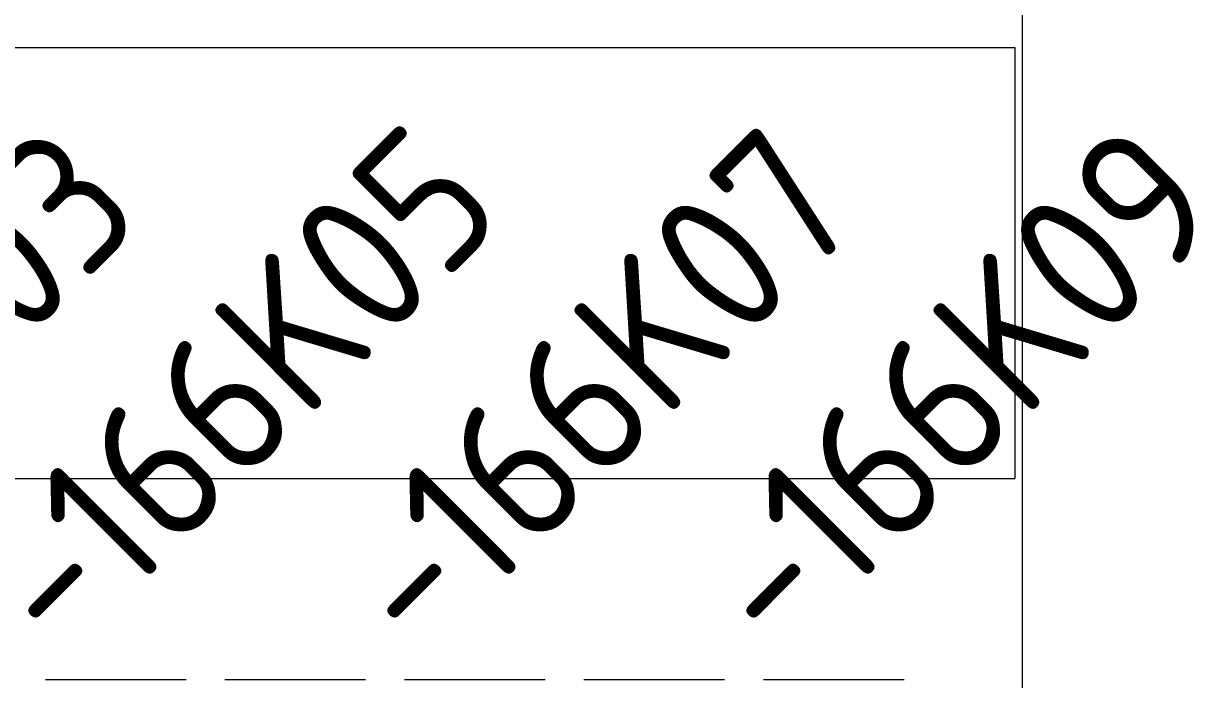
# Model space of a CAD drawing. Header units: millimetres. Extents: x 1359 to 3577, y 1336 to 3557.
# Drawn here: x 3193.5 to 3356.6, y 1811.5 to 1902.9 of the extents above; entities that cross this region are included whole.
import ezdxf

# ---------------------------------------------------------------- set-up
doc = ezdxf.new("R2010")
doc.units = ezdxf.units.MM
doc.layers.add('000-SI-Oprema', color=30, linetype='Continuous', lineweight=0)
doc.layers.add('002-PI-Kabelska kanalica', color=150, linetype='Continuous')
doc.styles.add('PI0', font='isocpeur.ttf', dxfattribs={"width": 0.9})

msp = doc.modelspace()

# ---------------------------------------------------------------- linework, layer by layer
at = {"layer": '000-SI-Oprema', "color": 0, "linetype": 'ByBlock', "lineweight": 0}
for p, q in [((3196.54, 1811.55), (3216.14, 1811.55)), ((3221.54, 1811.55), (3241.14, 1811.55)), ((3246.54, 1811.55), (3266.14, 1811.55)), ((3271.54, 1811.55), (3291.14, 1811.55)), ((3296.54, 1811.55), (3316.14, 1811.55))]:
    msp.add_line(p, q, dxfattribs=at)
at = {"layer": '002-PI-Kabelska kanalica', "color": 0, "linetype": 'ByBlock', "lineweight": 0}
for p, q in [((3332.57, 3351.56), (3332.57, 1679.56)), ((2516.57, 1899.56), (3331.57, 1899.56)), ((3331.57, 1899.56), (3331.57, 1839.56)), ((2516.57, 1839.56), (3331.57, 1839.56))]:
    msp.add_line(p, q, dxfattribs=at)

# ---------------------------------------------------------------- texts
at = {"layer": '002-PI-Kabelska kanalica', "color": 0, "linetype": 'ByBlock', "lineweight": 0, "style": 'PI0', "width": 0.9}
for s, p in [('-166K05', (3199.2, 1813.99)), ('-166K07', (3249.2, 1813.99)), ('-166K03', (3149.2, 1813.99)), ('-166K09', (3299.2, 1813.99))]:
    msp.add_text(s, height=20, rotation=45, dxfattribs=at).set_placement(p)

doc.saveas('drawing.dxf')
